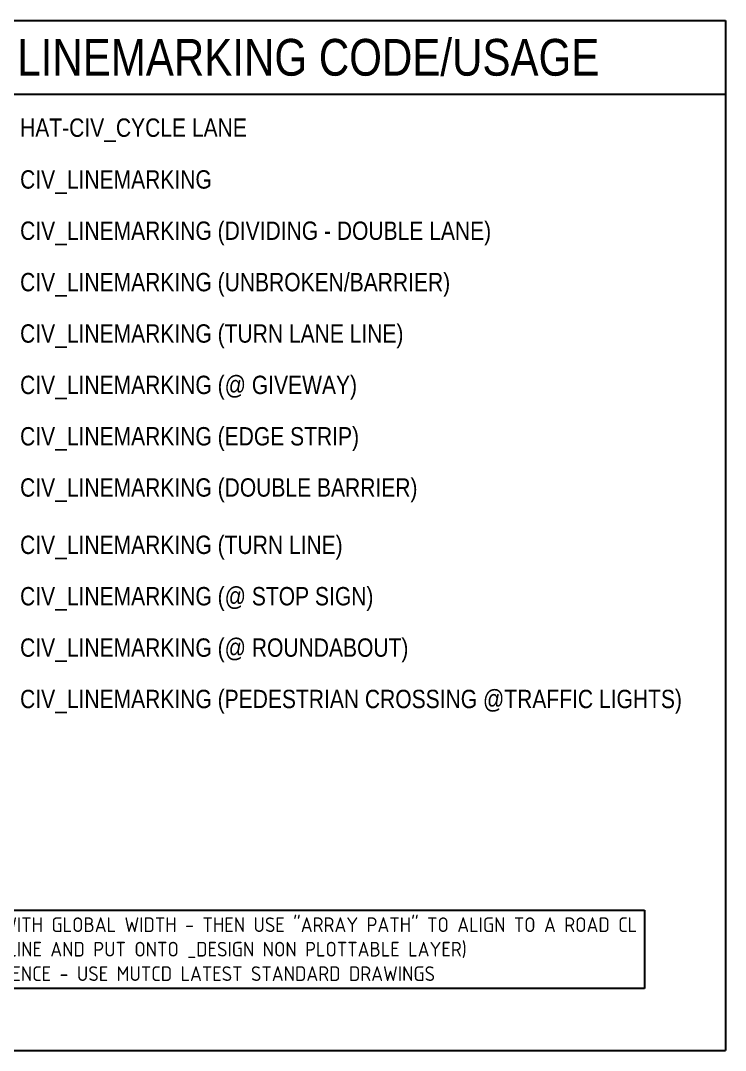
# Model space of a CAD drawing. Header units: metres. Extents: x 3 to 509016, y 4 to 6969473.
# Drawn here: x 508609.6 to 508705.5, y 6967636.5 to 6967776.7 of the extents above; entities that cross this region are included whole.
import ezdxf

# ---------------------------------------------------------------- set-up
doc = ezdxf.new("R2010")
doc.units = ezdxf.units.M
doc.layers.add('_Design Non Plottable', color=45, linetype='Continuous', plot=False)
doc.layers.add('XREF', color=7, linetype='Continuous')
doc.styles.add('ISOCP', font='isocp.shx')
doc.styles.get("Standard").update_dxf_attribs({"font": 'ARIALN.TTF'})

# ---------------------------------------------------------------- blocks, each defined once
blk = doc.blocks.new('XD_DESIGN_1')
at = {"layer": '_Design Non Plottable', "linetype": 'Continuous'}
for p, q in [((508556.513, 6967776.749), (508705.513, 6967776.749)), ((508705.513, 6967776.749), (508705.513, 6967766.749)), ((508556.513, 6967766.749), (508705.513, 6967766.749))]:
    blk.add_line(p, q, dxfattribs=at)
at = {"layer": '_Design Non Plottable'}
for p in [(508705.513, 6967766.749), (508556.513, 6967636.467)]:
    blk.add_line(p, (508705.513, 6967636.467), dxfattribs=at)
at = {"layer": '_Design Non Plottable', "color": 4, "linetype": 'Continuous', "insert": (508636.013, 6967774.249), "char_height": 5, "attachment_point": 2}
blk.add_mtext('TYPICAL LINEMARKING CODE/USAGE', dxfattribs=at)
at = {"layer": '_Design Non Plottable', "color": 254, "char_height": 2.5, "attachment_point": 4}
for s, insert in [('HAT-CIV_CYCLE LANE', (508609.513, 6967761.805)), ('CIV_LINEMARKING', (508609.513, 6967754.749)), ('CIV_LINEMARKING (DIVIDING - DOUBLE LANE)', (508609.513, 6967747.749)), ('CIV_LINEMARKING (UNBROKEN/BARRIER)', (508609.513, 6967740.749)), ('CIV_LINEMARKING (TURN LANE LINE)', (508609.513, 6967733.749)), ('CIV_LINEMARKING (@ GIVEWAY)', (508609.513, 6967726.749)), ('CIV_LINEMARKING (EDGE STRIP)', (508609.513, 6967719.749)), ('CIV_LINEMARKING (DOUBLE BARRIER)', (508609.513, 6967712.773)), ('CIV_LINEMARKING (TURN LINE)', (508609.513, 6967704.963)), ('CIV_LINEMARKING (@ STOP SIGN)', (508609.513, 6967697.963)), ('CIV_LINEMARKING (@ ROUNDABOUT)', (508609.513, 6967690.963)), ('CIV_LINEMARKING (PEDESTRIAN CROSSING @TRAFFIC LIGHTS)', (508609.513, 6967683.963))]:
    blk.add_mtext(s, dxfattribs=dict(at, insert=insert))
at = {"layer": '_Design Non Plottable', "color": 1, "insert": (508631.013, 6967650.254), "char_height": 2, "attachment_point": 5, "style": 'ISOCP', "bg_fill": 19, "box_fill_scale": 1.5, "bg_fill_color": 256, "bg_fill_transparency": 0}
blk.add_mtext('DRAW INITIAL POLYLINE SECTION WITH GLOBAL WIDTH - THEN USE "ARRAY PATH" TO ALIGN TO A ROAD CL\\P(COPY CENTRELINE AND PUT ONTO _DESIGN NON PLOTTABLE LAYER)\\PFOR REFERENCE - USE MUTCD LATEST STANDARD DRAWINGS', dxfattribs=at)
blk = doc.blocks.new('XD_DESIGN_2')
at = {"layer": '_Design Non Plottable', "linetype": 'Continuous'}
for p, q in [((508556.513, 6967776.749), (508705.513, 6967776.749)), ((508705.513, 6967776.749), (508705.513, 6967766.749)), ((508556.513, 6967766.749), (508705.513, 6967766.749))]:
    blk.add_line(p, q, dxfattribs=at)
at = {"layer": '_Design Non Plottable'}
for p in [(508705.513, 6967766.749), (508556.513, 6967636.467)]:
    blk.add_line(p, (508705.513, 6967636.467), dxfattribs=at)
at = {"layer": '_Design Non Plottable', "color": 4, "linetype": 'Continuous', "insert": (508636.013, 6967774.249), "char_height": 5, "attachment_point": 2}
blk.add_mtext('TYPICAL LINEMARKING CODE/USAGE', dxfattribs=at)
at = {"layer": '_Design Non Plottable', "color": 254, "char_height": 2.5, "attachment_point": 4}
for s, insert in [('HAT-CIV_CYCLE LANE', (508609.513, 6967761.805)), ('CIV_LINEMARKING', (508609.513, 6967754.749)), ('CIV_LINEMARKING (DIVIDING - DOUBLE LANE)', (508609.513, 6967747.749)), ('CIV_LINEMARKING (UNBROKEN/BARRIER)', (508609.513, 6967740.749)), ('CIV_LINEMARKING (TURN LANE LINE)', (508609.513, 6967733.749)), ('CIV_LINEMARKING (@ GIVEWAY)', (508609.513, 6967726.749)), ('CIV_LINEMARKING (EDGE STRIP)', (508609.513, 6967719.749)), ('CIV_LINEMARKING (DOUBLE BARRIER)', (508609.513, 6967712.773)), ('CIV_LINEMARKING (TURN LINE)', (508609.513, 6967704.963)), ('CIV_LINEMARKING (@ STOP SIGN)', (508609.513, 6967697.963)), ('CIV_LINEMARKING (@ ROUNDABOUT)', (508609.513, 6967690.963)), ('CIV_LINEMARKING (PEDESTRIAN CROSSING @TRAFFIC LIGHTS)', (508609.513, 6967683.963))]:
    blk.add_mtext(s, dxfattribs=dict(at, insert=insert))
at = {"layer": '_Design Non Plottable', "color": 1, "insert": (508631.013, 6967650.254), "char_height": 2, "attachment_point": 5, "style": 'ISOCP', "bg_fill": 19, "box_fill_scale": 1.5, "bg_fill_color": 256, "bg_fill_transparency": 0}
blk.add_mtext('DRAW INITIAL POLYLINE SECTION WITH GLOBAL WIDTH - THEN USE "ARRAY PATH" TO ALIGN TO A ROAD CL\\P(COPY CENTRELINE AND PUT ONTO _DESIGN NON PLOTTABLE LAYER)\\PFOR REFERENCE - USE MUTCD LATEST STANDARD DRAWINGS', dxfattribs=at)

msp = doc.modelspace()

# ---------------------------------------------------------------- block references
msp.add_blockref('XD_DESIGN_1', (0, 0))

# ---------------------------------------------------------------- next in the draw order: block references
at = {"layer": 'XREF'}
msp.add_blockref('XD_DESIGN_2', (0, 0), dxfattribs=at)

doc.saveas('drawing.dxf')
